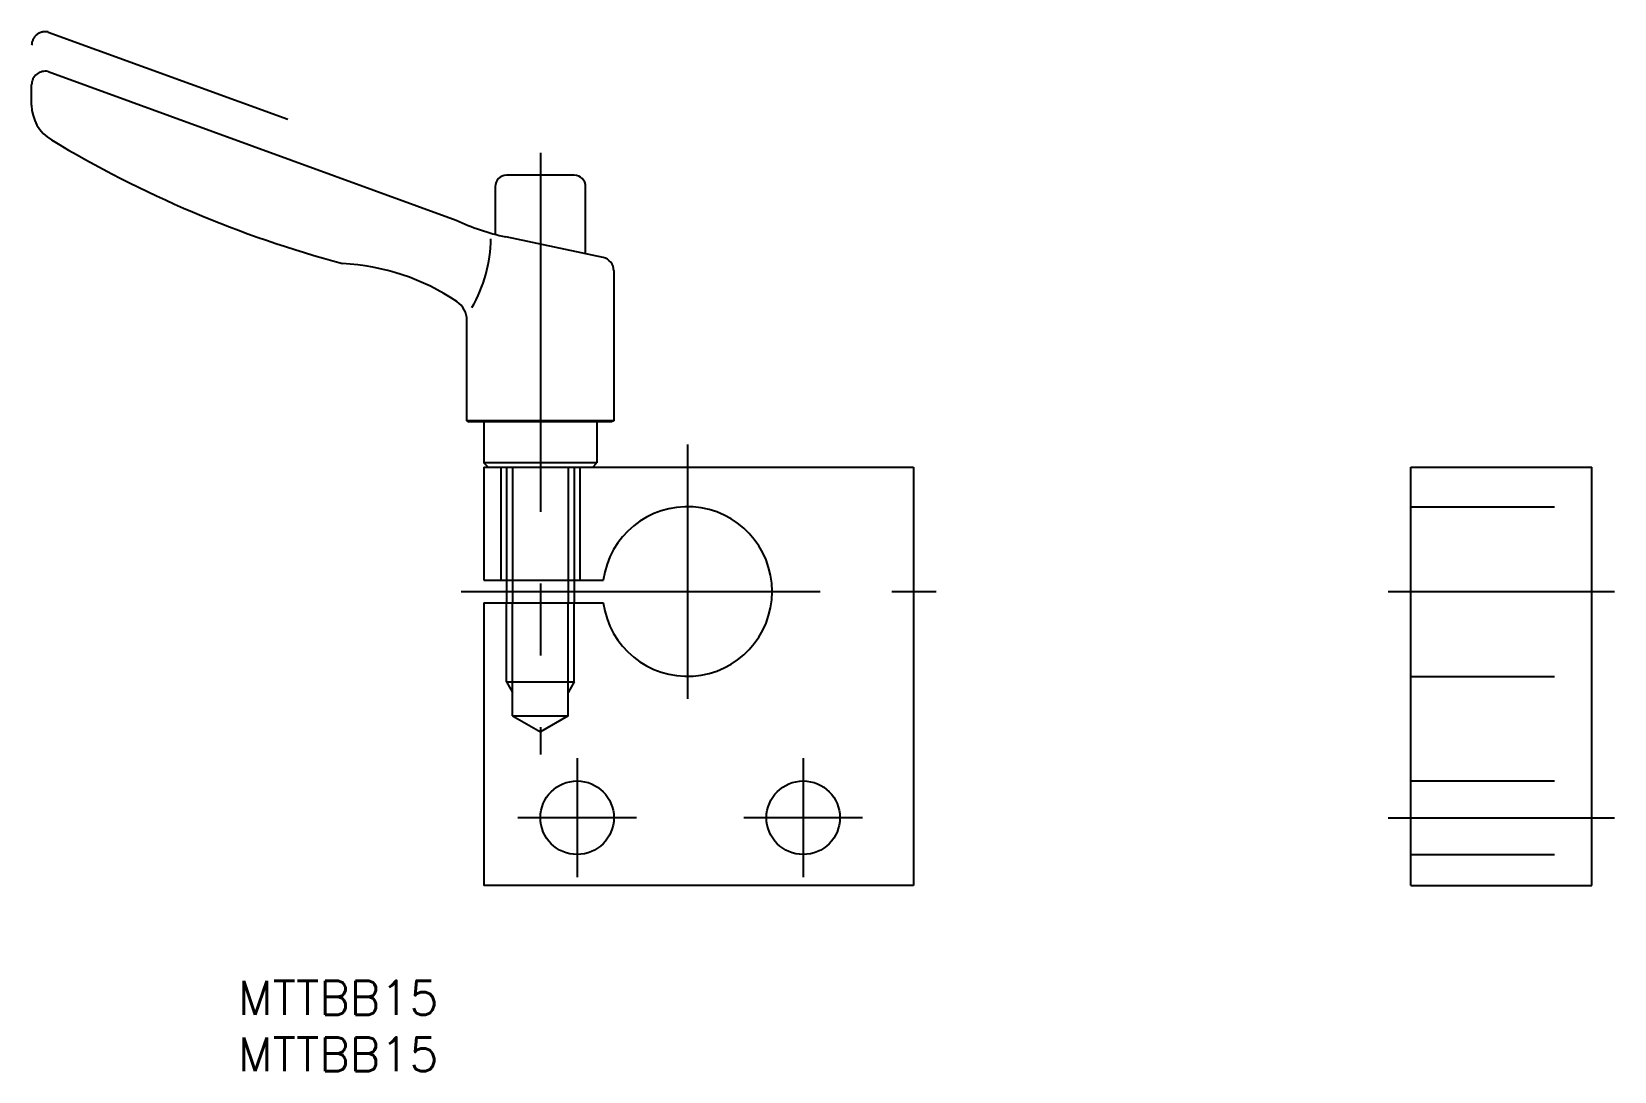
# Model space of a CAD drawing. Extents: x -58 to 82, y -42 to 49.
import ezdxf

# ---------------------------------------------------------------- set-up
doc = ezdxf.new("R2010")
doc.units = 0
for name, pattern in [('CENTER', [50.8, 31.75, -6.35, 6.35, -6.35]), ('DASHED', [19.05, 12.7, -6.35]), ('PHANTOM', [63.5, 31.75, -6.35, 6.35, -6.35, 6.35, -6.35])]:
    doc.linetypes.add(name, pattern=pattern)
doc.layers.get('0').update_dxf_attribs({"linetype": 'CONTINUOUS'})
doc.layers.add('CENTER', color=1, linetype='CONTINUOUS')
doc.styles.get("Standard").update_dxf_attribs({"font": 'txt.shx', "height": 3, "bigfont": 'bigfont.shx'})

# ---------------------------------------------------------------- blocks, each defined once
blk = doc.blocks.new('*U2')
at = {"color": 7, "linetype": 'CONTINUOUS'}
blk.add_text('MTTBB15', height=3, dxfattribs=at).set_placement((-39.76, -37.42))
blk = doc.blocks.new('*U3')
at = {"color": 7, "linetype": 'CONTINUOUS'}
blk.add_text('MTTBB15', height=3, dxfattribs=at).set_placement((-39.76, -42.42))

msp = doc.modelspace()

# ---------------------------------------------------------------- linework, layer by layer
at = {"color": 3, "linetype": 'PHANTOM'}
msp.add_line((-56.54, 49.47), (-35.34, 41.76), dxfattribs=at)
at = {"color": 7, "linetype": 'CONTINUOUS'}
for p, q in [((-56.54, 45.97), (-20.45, 32.84)), ((-58, 43.01), (-58, 44.8)), ((-10, 36.8), (-16, 36.8)), ((-17, 35.8), (-17, 34.26)), ((-9, 29.86), (-9, 35.8)), ((-17, 34.26), (-17, 31.58)), ((-7.45, 29.53), (-16.07, 31.36)), ((-6.5, 28.38), (-6.5, 15.09)), ((-19.5, 15.09), (-19.5, 23.97)), ((-6.5, 15.09), (-19.5, 15.09)), ((-19.5, 15.09), (-19.3, 15)), ((-6.7, 15), (-19.3, 15)), ((-18, 15), (-18, 11.37)), ((-8, 15), (-8, 11.37)), ((-6.5, 15.09), (-6.7, 15)), ((-8, 11.37), (-18, 11.37)), ((-17.63, 11), (-18, 11.37)), ((-8.37, 11), (-8, 11.37)), ((-18, 11), (-18, 1)), ((-18, 11), (20, 11)), ((20, 11), (20, -26)), ((64, -26), (64, 11)), ((64, 11), (80, 11)), ((80, -26), (80, 11)), ((-18, 1), (-7.43, 1)), ((-16, 1), (-16, -1)), ((-10, 1), (-10, -1)), ((-18, -1), (-18, -26)), ((-18, -1), (-7.43, -1)), ((20, -26), (-18, -26)), ((64, -26), (80, -26))]:
    msp.add_line(p, q, dxfattribs=at)
at = {"color": 3, "linetype": 'DASHED'}
for p, q in [((-16.5, 11), (-16.5, 1)), ((-16, 11), (-16, 1)), ((-15.46, 11), (-15.46, 1)), ((-10.54, 11), (-10.54, 1)), ((-10, 11), (-10, 1)), ((-9.5, 11), (-9.5, 1)), ((64, 7.5), (80, 7.5)), ((-16, -8), (-16, -1)), ((-15.46, -11), (-15.46, -1)), ((-10.54, -11), (-10.54, -1)), ((-10, -8), (-10, -1)), ((-16, -8), (-10, -8)), ((-16, -8), (-15.46, -8.94)), ((-10, -8), (-10.54, -8.94)), ((64, -7.5), (80, -7.5)), ((-15.46, -11), (-10.54, -11)), ((-15.46, -11), (-13, -12.42)), ((-10.54, -11), (-13, -12.42)), ((64, -16.75), (80, -16.75)), ((64, -23.25), (80, -23.25))]:
    msp.add_line(p, q, dxfattribs=at)
at = {"color": 3, "linetype": 'CONTINUOUS'}
for p, q in [((-15.46, 1), (-15.46, -1)), ((-10.54, 1), (-10.54, -1))]:
    msp.add_line(p, q, dxfattribs=at)
at = {"color": 7, "linetype": 'CONTINUOUS'}
for centre in [(-9.75, -20), (10.25, -20)]:
    msp.add_circle(centre, 3.25, dxfattribs=at)
at = {"color": 3, "linetype": 'PHANTOM'}
msp.add_arc((-56.8, 48.3), 1.2, 77.6798, 180, dxfattribs=at)
at = {"color": 7, "linetype": 'CONTINUOUS'}
for centre, radius, start, end in [((-56.8, 44.8), 1.2, 77.6798, 180), ((-54.4, 43.01), 3.6, 180, 238.9708), ((-4.71, 125.62), 100, 238.9708, 255.0534), ((-16, 35.8), 1, 90, 180), ((-10, 35.8), 1, 0, 90), ((-11.91, 50.92), 20, 244.7325, 258), ((-29.81, 31.35), 12.43, 329.7991, 359.2608), ((-7.7, 28.35), 1.2, 0, 78), ((-31.54, 9.03), 20, 56.1142, 87.0316), ((-21.5, 23.97), 2, 0, 56.1142), ((0, 0), 7.5, 187.6623, 172.3377)]:
    msp.add_arc(centre, radius, start, end, dxfattribs=at)
at = {"layer": 'CENTER', "color": 1, "linetype": 'CENTER'}
for p, q in [((-13, 38.8), (-13, -14.42)), ((0, 13), (0, -9.5)), ((-20, 0), (22, 0)), ((62, 0), (82, 0)), ((-9.75, -14.75), (-9.75, -25.25)), ((10.25, -14.75), (10.25, -25.25)), ((-4.5, -20), (-15, -20)), ((15.5, -20), (5, -20)), ((62, -20), (82, -20))]:
    msp.add_line(p, q, dxfattribs=at)

# ---------------------------------------------------------------- block references
at = {"color": 7, "linetype": 'CONTINUOUS'}
for name in ['*U2', '*U3']:
    msp.add_blockref(name, (0, 0), dxfattribs=at)

doc.saveas('drawing.dxf')
